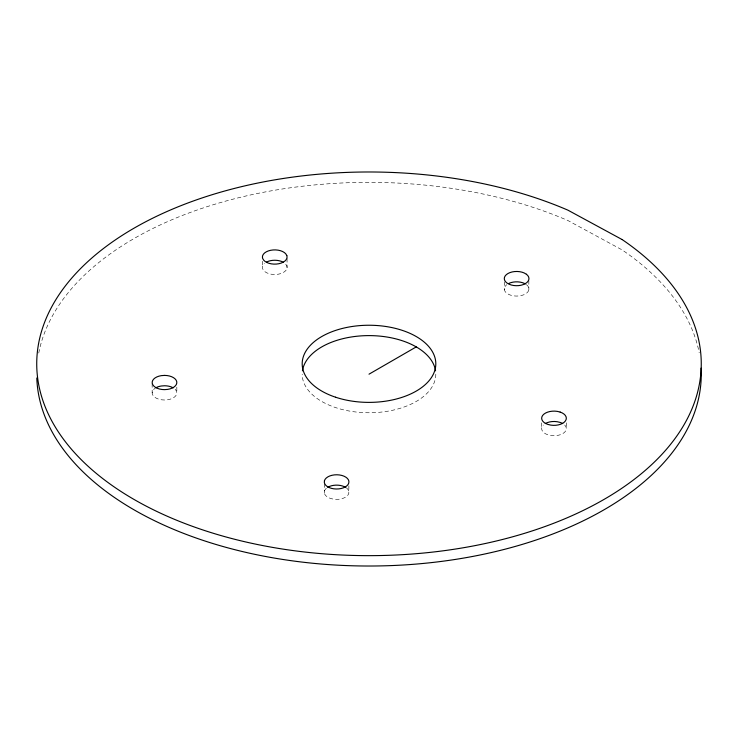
<?xml version="1.0" encoding="UTF-8"?>
<svg xmlns="http://www.w3.org/2000/svg" width="738" height="738" viewBox="0 0 738 738"><rect width="100%" height="100%" fill="white"/><g stroke="black" fill="none" stroke-linecap="round" stroke-linejoin="round"><path stroke-width="0.55" stroke-dasharray="3.69 2.77" d="M348.88 485.752L348.797 493.362A12.334 7.122 0 0 1 336.288 499.368A12.334 7.122 0 0 1 324.342 492.993L324.425 491.139A12.334 7.122 0 0 1 326.38 488.27M285.735 264.139L286.805 265.892A12.334 7.122 0 0 1 278.863 274.093A12.334 7.122 0 0 1 263.752 270.606L262.673 268.853A12.334 7.122 0 0 1 264.398 263.494M566.332 422.846L566.332 428.603M541.655 422.846L541.655 428.603M528.851 280.671L528.851 289.877M504.395 281.824L504.395 289.877M324.342 483.787L324.342 492.993M287.054 258.54L287.054 267.746M262.424 261.243L262.424 266.999M176.825 387.127L176.825 392.884M152.157 383.668L152.157 392.884M38.754 353.05A332.266 191.834 0 0 1 236.75 198.199A332.266 191.834 0 0 1 567.882 220.514L622.125 249.914A332.266 191.834 0 0 1 699.19 352.755M435.807 374.184A66.807 38.57 0 0 1 369 412.754A66.807 38.57 0 0 1 302.193 374.184M564.681 425.042A12.334 7.122 0 0 1 563.777 432.938A12.334 7.122 0 0 1 550.806 435.485L547.827 434.765A12.334 7.122 0 0 1 543.316 425.042M346.592 488.067A12.334 7.122 0 0 1 348.88 491.508M175.174 389.323A12.334 7.122 0 0 1 167.683 399.765L164.491 400.005A12.334 7.122 0 0 1 153.31 395.891A12.334 7.122 0 0 1 155.045 388.299M526.406 284.619A12.334 7.122 0 0 1 525.345 293.992A12.334 7.122 0 0 1 509.109 294.6L506.84 293.29A12.334 7.122 0 0 1 506.84 284.619"/><path stroke-width="1.11" d="M369 374.184L416.241 346.906M525.271 283.955L524.137 283.3A12.334 7.122 0 0 0 509.109 283.3M701.1 368.142A332.266 191.834 0 0 1 377.505 565.954A332.266 191.834 0 0 1 36.799 377.967M302.442 370.827A66.807 38.57 0 0 1 369 335.606A66.807 38.57 0 0 1 435.558 370.827M545.271 423.566A12.334 7.122 0 0 1 557.19 421.721L560.16 422.431A12.334 7.122 0 0 1 562.716 423.566M327.737 487.301A12.334 7.122 0 0 1 345.919 487.578M155.773 387.847A12.334 7.122 0 0 1 161.299 386.002L164.491 385.762A12.334 7.122 0 0 1 173.218 387.847M266.483 262.082A12.334 7.122 0 0 1 283.152 262.165M324.425 480.779L324.342 482.634A12.334 7.122 0 0 0 336.288 489.008A12.334 7.122 0 0 0 348.797 483.003L348.88 481.148A12.334 7.122 0 0 0 336.934 474.774A12.334 7.122 0 0 0 324.425 480.779M164.491 375.402L161.299 375.642A12.334 7.122 0 0 0 152.268 383.446A12.334 7.122 0 0 0 164.491 389.636L167.683 389.396A12.334 7.122 0 0 0 176.723 381.592A12.334 7.122 0 0 0 164.491 375.402M560.16 412.072L557.19 411.361A12.334 7.122 0 0 0 542.596 415.512A12.334 7.122 0 0 0 547.827 424.405L550.806 425.116A12.334 7.122 0 0 0 565.391 420.964A12.334 7.122 0 0 0 560.16 412.072M622.125 239.555L567.882 210.145A332.266 191.834 0 0 0 42.896 327.035A332.266 191.834 0 0 0 453.095 549.404A332.266 191.834 0 0 0 622.125 239.555M526.406 274.25L524.137 272.94A12.334 7.122 0 0 0 507.901 273.549A12.334 7.122 0 0 0 506.84 282.922L509.109 284.241A12.334 7.122 0 0 0 525.345 283.623A12.334 7.122 0 0 0 526.406 274.25M286.805 255.532L285.735 253.78A12.334 7.122 0 0 0 270.625 250.302A12.334 7.122 0 0 0 262.673 258.494L263.752 260.246A12.334 7.122 0 0 0 278.863 263.724A12.334 7.122 0 0 0 286.805 255.532M335.596 397.219A66.807 38.57 0 0 0 435.807 363.816A66.807 38.57 0 0 0 335.596 330.412A66.807 38.57 0 0 0 335.596 397.219"/></g></svg>
